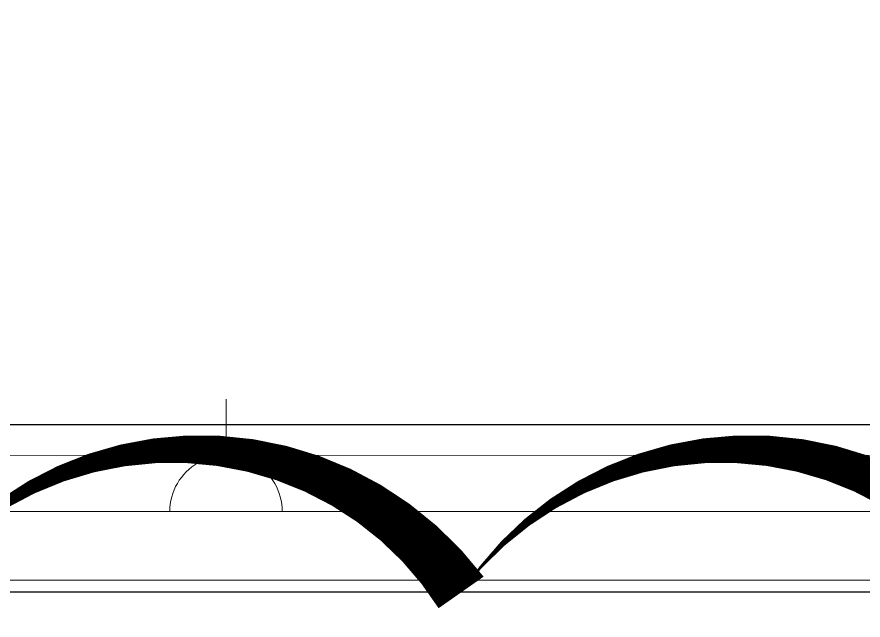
# Model space of a CAD drawing. Header units: metres. Extents: x 75097 to 220695, y -1557923 to -1361206.
# Drawn here: x 130380 to 133158, y -1397179 to -1395200 of the extents above; entities that cross this region are included whole.
import ezdxf

# ---------------------------------------------------------------- set-up
doc = ezdxf.new("R2010")
doc.units = ezdxf.units.M
doc.layers.get('0').update_dxf_attribs({"lineweight": 0})
doc.layers.add('A-100 - Copy$0$axes', color=8, linetype='Continuous')
doc.layers.add('A-100 - Copy$0$Walls', color=8, linetype='Continuous', lineweight=0)
doc.layers.add('E-POWR', color=7, linetype='Continuous', lineweight=9, true_color=0x4e7e3e)
doc.layers.add('REV 01', color=7, linetype='Continuous', lineweight=0, true_color=0xe41b4d)

# ---------------------------------------------------------------- blocks, each defined once
blk = doc.blocks.new('NORMAL SOCKET')
at = {"layer": 'E-POWR'}
for p, q in [((0, 307.7), (0, 615.4)), ((-307.7, 0), (307.7, 0))]:
    blk.add_line(p, q, dxfattribs=at)
blk.add_ellipse((0, 0), major_axis=(32.8, 305.9), ratio=1, start_param=4.81904, end_param=7.960633, dxfattribs=at)
blk = doc.blocks.new('A-100 - Copy')
at = {"layer": 'A-100 - Copy$0$axes'}
for p, q in [((178940.3, -1396537.7, 0), (95643.4, -1396537.7, 0)), ((178940.3, -1397087.7, 0), (95650.8, -1397087.7, 0))]:
    blk.add_line(p, q, dxfattribs=at)
at = {"layer": 'A-100 - Copy$0$Walls'}
for p, q in [((130228.3, -1396822.7, 0), (136898.3, -1396822.7, 0)), ((130228.3, -1397047.7, 0), (136898.3, -1397047.7, 0))]:
    blk.add_line(p, q, dxfattribs=at)

msp = doc.modelspace()

# ---------------------------------------------------------------- linework, layer by layer
at = {"layer": 'E-POWR', "const_width": 3}
for points in [[(136783, -1391737.3), (129279.7, -1391737.3), (122907.9, -1391737.3), (122907.9, -1396638.1), (141743.2, -1396638.1)], [(122907.9, -1395467.5), (122907.9, -1396638.1), (131066.2, -1396638.1)]]:
    msp.add_lwpolyline(points, dxfattribs=at)

# ---------------------------------------------------------------- block references
at = {"layer": 'E-POWR', "color": 85, "xscale": 0.6, "yscale": 0.6, "zscale": 0.6}
msp.add_blockref('NORMAL SOCKET', (131066.2, -1396822.7, 0), dxfattribs=at)

# ---------------------------------------------------------------- next in the draw order: block references
msp.add_blockref('A-100 - Copy', (0, 0))

# ---------------------------------------------------------------- next in the draw order: linework, layer by layer
at = {"layer": 'REV 01', "color": 3, "elevation": -2.4}
msp.add_lwpolyline([(130033.4, -1397088.2, 0, 180.5, -0.520567), (131838.2, -1397088.1, 0, 180.5, -0.520567), (133643, -1397088.1, 0, 180.5, -0.520567), (135447.8, -1397088, 0, 180.5, -0.520567), (137252.5, -1397087.9, 0, 180.5, -0.520567), (139057.3, -1397087.8, 0, 180.5, -0.520567), (140862.1, -1397087.8, 0, 180.5, -0.520567), (142666.9, -1397087.7, 0, 180.5, -0.520567), (144471.7, -1397087.6, 0, 180.5, -0.520567)], format="xyseb", dxfattribs=at)

doc.saveas('drawing.dxf')
